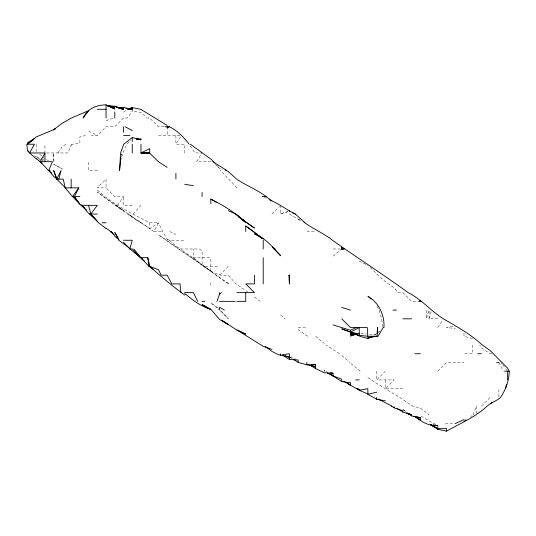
<?xml version="1.0" encoding="UTF-8"?>
<svg xmlns="http://www.w3.org/2000/svg" width="536" height="536" viewBox="0 0 536 536"><rect width="100%" height="100%" fill="white"/><g stroke="black" fill="none" stroke-linecap="round" stroke-linejoin="round"><path stroke-width="0.4" stroke-dasharray="2.68 2.01" d="M426.971 310.083L426.241 318.813L429.068 310.083L429.068 318.813L437.798 318.813M429.068 318.813L431.125 311.671M121.752 156.914C123.736 150.938 125.665 144.459 130.643 140.264M473.02 414.844L476.404 406.114L476.424 414.844M71.141 144.218L71.141 145.243L67.965 152.948L46.391 152.948M167.172 240.249L167.172 239.143L162.622 231.519L158.442 222.788L149.712 228.698L128.372 214.058L153.979 231.519L158.442 222.788L149.712 222.788C134.824 214.862 119.307 207.834 106.061 197.221M184.632 152.948L184.632 144.218L175.902 144.218L180.967 136.157M437.798 327.543L443.024 319.49M57.928 152.948L62.411 146.408L66.156 144.218M117.484 205.328L123.521 196.598L114.791 196.598L106.061 187.868L106.061 179.171L97.331 187.868L106.061 187.868M132.251 109.297L132.251 111.153L127.273 118.027L123.521 118.027L114.791 126.757L106.061 126.757L97.331 135.487L91.261 135.487M378.845 332.354L379.923 331.154M133.075 214.058L140.981 205.328M377.223 333.251L380.433 329.828M271.933 214.058L279.497 206.494M228.282 266.432L219.552 275.162L219.552 277.869L229.019 283.892M376.687 371.193L376.687 379.923L385.418 371.193M402.878 388.654L385.418 388.654L394.148 379.923L376.687 379.923M437.798 371.193L446.528 362.463L463.988 362.463M481.449 406.114L490.179 397.384M333.037 256.154L341.774 248.979M123.521 112.185L126.838 109.779M470.702 416.579L472.048 415.648M71.141 145.243L72.628 144.218L79.871 143.139L79.871 136.948L85.492 135.487M373.706 335.047L375.944 334.129M106.061 120.654L113.9 118.027M280.656 205.328L280.656 213.743L287.805 211.472M280.656 213.743L289.393 211.392M452.88 326.21L446.528 327.543L455.258 328.481M163.996 126.757L158.442 126.757L149.712 118.027L147.266 118.027L140.981 112.553L132.251 111.153M158.442 135.487L180.605 135.487M210.822 161.678L196.625 161.678L202.092 152.948L194.809 152.948L190.032 145.497M97.331 170.408L88.601 170.408L88.601 161.678M132.251 205.328L123.521 205.328L123.521 196.598M153.979 231.519L162.622 231.519M306.853 231.519L315.577 231.519M167.172 239.143L169.43 240.249L184.016 240.249L184.632 240.838M169.43 240.249L175.902 246.232L181 248.979L199.338 248.979L202.092 250.935L202.092 265.374C209.951 270.559 218.266 277.038 228.282 275.162L235.994 283.892L247.465 291.664M333.037 248.979L340.186 248.979M217.348 266.432L203.754 266.432L216.249 275.162L202.092 264.784L191.406 257.709L202.092 265.012L193.174 257.709L184.632 252.175L181 248.979M420.338 301.353L411.608 301.353L402.878 292.623L397.893 292.623L394.148 287.778L385.418 281.695L377.947 275.162L369.264 266.432M298.117 327.543L306.853 327.543M464.779 353.733L472.719 353.733L472.719 345.003M491.747 353.733L490.179 353.733L481.449 347.877L479.733 345.003M445.329 423.574L455.258 423.574M369.545 334.618L375.897 334.745M360.815 333.271L366.369 334.049M472.719 338.571L463.988 336.273L463.988 332.22M215.083 163.929L219.552 168.438L222.715 169.316M435.761 424.164L433.718 423.574L429.068 420.988L420.338 415.554M290.117 357.097L295.939 359.207M36.22 156.525L40.589 158.308M41.312 158.602L44.227 159.788M46.418 159.681L48.615 160.679M39.128 158.964L41.312 159.983M289.393 214.058L301.038 220.725M169.785 231.519L175.902 234.466M298.117 219.351L300.884 220.725M359.227 261.086L367.957 265.427M36.95 157.658L41.312 159.849M42.043 160.217L43.496 160.947M263.926 196.973L268.295 199.218M88.601 131.005L97.331 135.487M53.68 164.405L62.411 168.994L53.68 164.224M140.981 222.809L132.251 217.623L97.331 191.928L106.061 198.742L128.747 214.058L132.251 216.899M339.342 353.733L326.076 345.003M290.063 357.257L292.073 358.53M228.282 283.49L216.303 275.162L219.552 277.869M307.564 336.273L298.117 329.54M325.855 371.193L327.161 372.051M367.957 377.585L376.687 383.521L399.742 397.384L412.72 406.114L420.338 408.09L429.068 414.844M202.092 264.784L210.822 271.176M218.206 308.173L210.822 302.887L219.552 309.788M254.473 297.045L260.302 301.353M403.501 409.792L406.61 412.09M402.878 409.33L405.43 411.333M315.577 336.394L324.314 343.409M97.331 190.153L105.331 196.598M280.656 315.121L285.212 318.813M360.232 371.193L350.497 363.08M193.362 257.883L202.092 265.374M341.774 355.408L349.847 362.463M34.451 155.661L35.631 156.753M39.644 154.046L42.002 156.257M42.592 156.807L44.361 158.462M237.013 187.868L220.363 170.408M220.336 310.666L228.282 318.813L220.249 310.083M216.953 165.363L219.552 168.438M500.879 362.463L502.326 364.333M502.808 364.956L507.157 370.57M377.022 306.197L379.026 310.083L381.719 318.813L382.496 326.752M498.909 362.463L503.197 371.193M498.909 389.384L498.909 397.384M385.418 379.923L385.418 388.654M210.822 271.115L210.822 258.633L209.971 257.709L193.362 257.709L193.362 248.979M210.822 282.7L210.822 285.179M175.902 135.487L175.902 144.218M167.172 126.757L167.172 135.487M149.712 222.788L149.712 228.698M44.95 145.832L44.95 151.943M36.22 144.218L36.22 152.948M121.538 153.738L121.283 155.326L121.538 153.738M53.875 161.678L53.68 152.948L53.875 161.678M191.466 257.709L184.632 253.367L158.442 234.701L191.466 257.709M123.521 210.514L115.629 205.328L123.521 210.514"/><path stroke-width="0.8" d="M377.043 336.273L377.632 327.543L377.043 333.895M303.959 222.098C312.823 228.979 323.684 233.16 332.514 240.249L333.037 240.684C357.887 258.258 383.542 274.646 408.137 292.623C421.497 299.182 430.857 311.121 443.46 318.813C456.659 326.571 470.079 333.841 481.449 344.28L490.179 350.571L507.639 368.198L509.2 371.193C509.133 380.62 505.743 389.592 500.584 397.384C496.678 401.096 491.097 402.409 487.15 406.114C475.358 417.055 460.37 423.36 446.528 431.152L437.798 429.323L431.085 424.901M120.399 160.88L120.908 157.705L119.555 170.408L120.593 152.948L123.736 144.218L132.251 137.491L140.981 139.809L136.218 138.958L140.981 139.306L140.981 138.69M505.488 388.654L506.466 384.687M58.826 179.138L61.084 170.408L56.729 179.138L65.452 187.868M216.946 301.353L219.552 294.117L219.552 292.623M65.191 187.868L78.832 187.868L74.35 196.598L79.871 204.209L72.481 196.598L65.191 187.868L63.248 179.138L56.729 179.138L53.68 170.562L56.95 179.138L53.68 176.317L48.722 170.408L52.468 161.678L40.233 161.678L36.22 158.696M51.905 173.202L48.347 170.408L40.233 161.678L44.95 152.948L29.547 152.948L27.49 150.616L26.8 144.218M78.832 187.868L72.481 196.598L79.871 196.598M219.552 294.117L221.448 292.623M33.728 139.394L27.49 144.218L27.49 142.75L34.88 138.275M490.179 403.802L492.189 402.322M463.988 421.263L466.005 419.856M189.201 144.218C183.768 137.263 177.456 130.623 169.403 126.757L167.172 128.004L167.172 126.757M140.981 144.218L140.981 152.948L149.712 148.66L149.712 152.948L140.981 152.995L149.712 153.242L158.442 161.678L167.172 167.366M333.037 324.903L350.497 330.27L356.192 327.543M455.258 423.574L463.988 419.594M371.059 299.122L367.957 296.328C378.858 302.559 384.768 315.215 383.937 327.543L383.153 327.543L378.054 336.273L367.957 336.273L359.227 335.315L359.636 336.273L367.957 338.538L373.056 336.273L368.688 337.72M128.184 109.056L132.251 107.615L140.767 109.297L167.172 125.478M356.051 334.116L350.497 335.985L356.051 334.189M127.528 109.103L132.251 107.937L128.298 109.069L132.251 108.507L127.769 109.096M367.957 394.007L359.227 390.262L359.227 389.384L356.929 388.654L359.227 390.262L367.79 388.654L367.957 394.315L376.687 392.205M368.755 337.807L376.687 336.273L376.687 336.655M352.882 334.203L350.497 334.591L355.261 334.196M282.244 354.832L289.393 353.733L289.393 359.482L298.117 359.991L298.117 362.349L306.853 364.815L315.577 364.701L315.577 368.554L324.314 372.728L333.037 373.217L333.037 375.924L341.774 379.274M106.785 105.518L114.791 108.969L106.061 104.848C96.447 104.935 87.194 108.734 83.16 118.027L88.601 110.671L71.141 118.148L62.411 123.119L53.68 129.739L36.22 136.901L27.49 144.218L34.465 144.218L29.547 152.948L36.22 158.83M130.757 109.15L132.251 109.096L130.663 109.103M430.522 424.86L437.798 428.72L446.528 428.592L446.528 431.152M97.331 109.297L106.061 109.297M165.048 126.757L169.403 126.757M123.521 135.487L129.933 135.487M140.981 152.948L149.712 152.948M48.722 170.408L50.109 170.408M262.178 196.598L266.097 196.598L271.933 200.94M97.331 214.058L90.819 214.058L88.601 213.368L81.961 205.328L79.871 204.283L74.35 196.598M102.028 222.788L106.061 222.788M123.521 240.249L132.251 240.249L129.866 248.979L139.735 256.744M149.712 265.896L147.789 257.709L140.981 257.709L133.792 248.979M142.851 259.283L140.981 257.709L149.001 266.432L149.712 266.432C160.927 276.422 172.492 286.164 184.632 295.001M289.393 275.162L289.393 283.892L288.911 275.162L289.393 275.162L289.46 283.892M184.632 292.623L193.362 292.623L197.697 301.353M237.013 292.623L254.473 292.623L245.736 283.892L254.473 283.892L254.473 275.162M202.092 301.353L204.853 301.353M219.552 301.353L235.351 301.353M237.013 301.353L245.736 301.353L245.736 292.623M421.517 301.353L419.132 301.353L420.338 300.307L420.338 301.353M392.955 310.083L396.553 310.083M402.878 318.813L411.608 318.813M414.81 353.733L420.338 353.733M477.79 353.733L481.449 353.733M496.684 362.463L498.909 362.463M504.463 371.193L509.2 371.193M355.71 379.923L359.227 379.923M109.237 106.101L114.791 106.148L123.052 109.297L114.791 106.409L123.521 109.297L117.967 107.783L123.521 107.334L131.26 109.297L128.164 108.848M375.059 336.34L376.687 336.36M130.663 109.264L132.251 109.297L125.9 108.48M311.61 364.621L315.577 364.701M121.136 108.239L123.521 108.312L117.967 107.622M109.237 106.289L110.818 106.396M113.203 106.557L114.791 106.664L106.852 105.492M437.798 429.323L437.798 425.524C429.309 426.267 421.685 422.107 415.454 416.727M136.218 138.73L140.981 139.306M350.497 333.493L356.849 334.29M329.774 373.84L341.774 381.592L350.497 382.771L350.497 385.203L343.784 381.297M433.034 424.747L437.798 425.524M184.632 184.223L193.362 185.758M367.957 394.315L376.687 399.28L385.418 400.841M359.227 333.834L350.497 332.199L341.774 328.87L350.497 331.945M330.658 372.721L333.037 373.217M407.976 413.343L411.608 415.923L420.338 417.805L420.338 420.485M280.656 355.073L289.393 357.264L285.025 355.582M225.093 169.966L228.282 171.54L237.013 179.46C246.466 185.603 257.126 189.65 266.097 196.598M106.852 105.599L114.791 107.857L106.852 105.445M307.644 364.748L315.577 367.013L311.215 365.143M359.227 389.384L356.681 388.654L350.497 385.317L346.712 382.376M350.497 333.003L359.227 335.523L350.497 332.233L350.497 330.27M341.774 307.436L350.497 310.083M397.504 408.673L402.878 412.077L411.608 414.844L407.246 412.968M417.162 416.807L420.338 417.805M391.481 406.114L394.148 407.836L402.878 410.784L402.878 412.077M288.911 275.162L289.393 275.33M271.933 349.398L263.196 346.316L237.013 330.002L245.736 334.122L237.013 330.129L221.562 320.186L228.282 324.615L219.552 319.456L211.539 310.083L202.092 304.615L210.822 309.352C200.792 306.492 192.618 299.879 184.632 293.48M150 266.432L158.442 269.742L161.209 275.162L167.172 275.162L171.815 283.892L180.022 283.892L180.94 292.623M292.388 212.725L295.383 214.058L305.024 222.788M228.282 210.655L235.813 214.058L245.736 222.246L243.867 220.819M210.822 203.613L210.822 199.07C223.345 205.389 235.599 212.752 245.736 222.574L235.827 214.058M406.61 412.968L410.335 414.844L408.472 413.464M391.957 406.114L378.141 399.032M269.749 199.968C278.841 203.707 286.626 209.71 295.383 214.058M327.221 372.909L333.037 375.924L329.774 373.773M125.102 126.757L132.251 130.57M413.792 416.224L420.338 419.762L418.341 418.422M27.49 150.616L28.83 151.393M212.846 161.678L226.674 170.408M431.085 424.76L437.798 428.72M224.376 310.083L219.552 307.215L219.552 310.083M210.822 199.07L216.196 202.28M310.21 365.304L315.577 368.554M293.42 359.381L298.117 362.349M241.709 219.197L254.473 228.055L240.369 218.172M282.673 355.194L289.393 359.482M106.061 228.209L112.218 232.53M128.988 247.645L118.731 240.249L114.791 232.51L118.282 238.138M149.712 266.955L153.738 269.575M241.039 218.701L245.736 221.817L238.353 216.564M415.675 416.633L417.008 417.524M190.407 144.218L210.822 159.078L214.876 162.904M245.736 231.519L245.736 225.991L263.196 238.875L254.473 233.803C265.561 238.091 272.884 247.351 280.656 255.752L272.442 247.217M245.736 225.991L252.825 231.056M265.213 346.477L271.933 351.395L276.429 353.733L280.656 355.408L280.656 353.733M253.468 231.519L256.965 234.306M272.556 247.116L275.062 248.979L272.556 247.103M106.061 228.436L98.483 222.788L90.819 214.058L88.601 205.328M140.981 258.513L144.72 261.32M238.259 216.551L242.62 219.874M346.712 382.322L350.497 385.203M110.148 231.519L114.128 234.567M40.233 161.678L42.002 163.058L40.254 161.678M258.834 235.84L261.95 238.399M80.842 205.328L86.812 210.246M118.992 239.746L114.791 236.255L111.186 231.519M89.398 214.058L97.331 221.247L90.819 214.058L97.331 205.328L81.961 205.328L84.172 207.459M341.774 318.813L350.497 327.543L367.281 327.543L367.957 338.538M123.521 242.185L129.866 248.979L132.251 248.979L140.117 257.709M147.789 257.709L149.001 266.432M123.434 126.757L123.521 132.338M507.639 371.193L507.639 379.923M411.608 415.132L411.608 415.923M394.148 406.717L394.148 407.836M376.687 397.384L376.687 399.28M341.774 379.923L341.774 381.592M324.314 370.001L324.314 371.193M306.853 362.463L306.853 364.815M289.393 210.97L289.393 211.392M263.196 240.249L263.196 249.032M263.196 257.709L263.196 283.892M202.092 192.471L202.092 196.598M175.902 173.289L175.902 178.997M132.251 137.491L132.251 141.531M132.251 144.218L132.251 152.948M114.791 111.87L114.791 118.027M106.061 104.848L106.061 118.027M71.141 179.138L71.141 187.868M44.95 152.948L44.95 161.678M341.774 247.324L341.378 248.979L344.146 248.979L341.774 249.253L341.774 247.324M55.644 128.62L53.68 129.739L55.644 128.607M359.227 327.543L350.497 332.199L359.227 335.663L359.227 327.543"/></g></svg>
